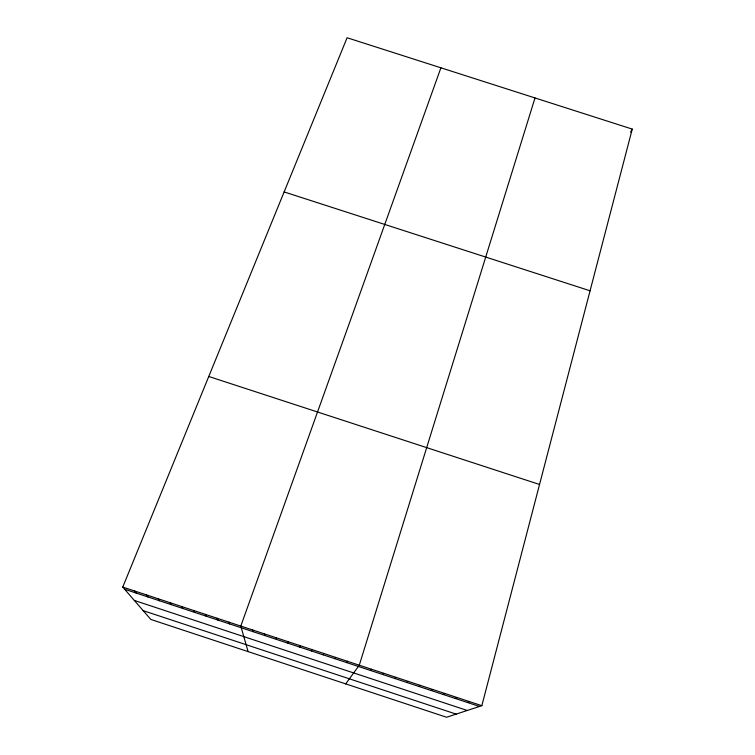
<?xml version="1.0" encoding="UTF-8"?>
<svg xmlns="http://www.w3.org/2000/svg" width="755" height="755" viewBox="0 0 755 755"><rect width="100%" height="100%" fill="white"/><g stroke="black" fill="none" stroke-linecap="round" stroke-linejoin="round"><path stroke-width="1.13" d="M288.07 643.232L288.136 641.712M299.782 647.101L299.99 645.629M311.494 650.97L311.834 649.536M481.841 705.698L632.246 129.096L347.102 37.75L122.754 587.079L150.783 619.43L446.582 717.25L481.841 705.698L122.754 587.079M535.002 97.942L359.286 665.212L345.696 683.888M323.206 654.84L323.697 653.452M440.911 67.799L240.798 626.074L248.093 651.612M334.927 658.709L335.55 657.378M630.604 132.097L632.246 129.096M346.649 662.588L347.423 661.295M370.469 670.449L371.526 669.251M382.568 674.451L383.757 673.3M394.667 678.443L396.007 677.339M406.766 682.444L408.247 681.387M418.874 686.446L420.507 685.436M430.992 690.447L432.766 689.485M443.109 694.449L445.025 693.534M455.227 698.451L457.294 697.582M467.354 702.461L469.563 701.64M284.135 191.93L590.07 290.788M208.767 376.481L539.542 484.474M124.622 589.24L479.491 706.463M134.343 600.452L467.269 710.474M143.167 610.644L456.162 714.117M134.541 590.976L136.268 593.09M146.328 594.874L147.923 596.931M158.125 598.762L159.579 600.782M169.922 602.66L171.234 604.632M181.719 606.558L182.899 608.492M193.525 610.465L194.573 612.343M205.341 614.362L206.238 616.203M217.157 618.26L217.921 620.053M228.973 622.167L229.595 623.913M252.623 629.981L252.972 631.642M264.458 633.889L264.665 635.502M276.302 637.805L276.368 639.362"/></g></svg>
